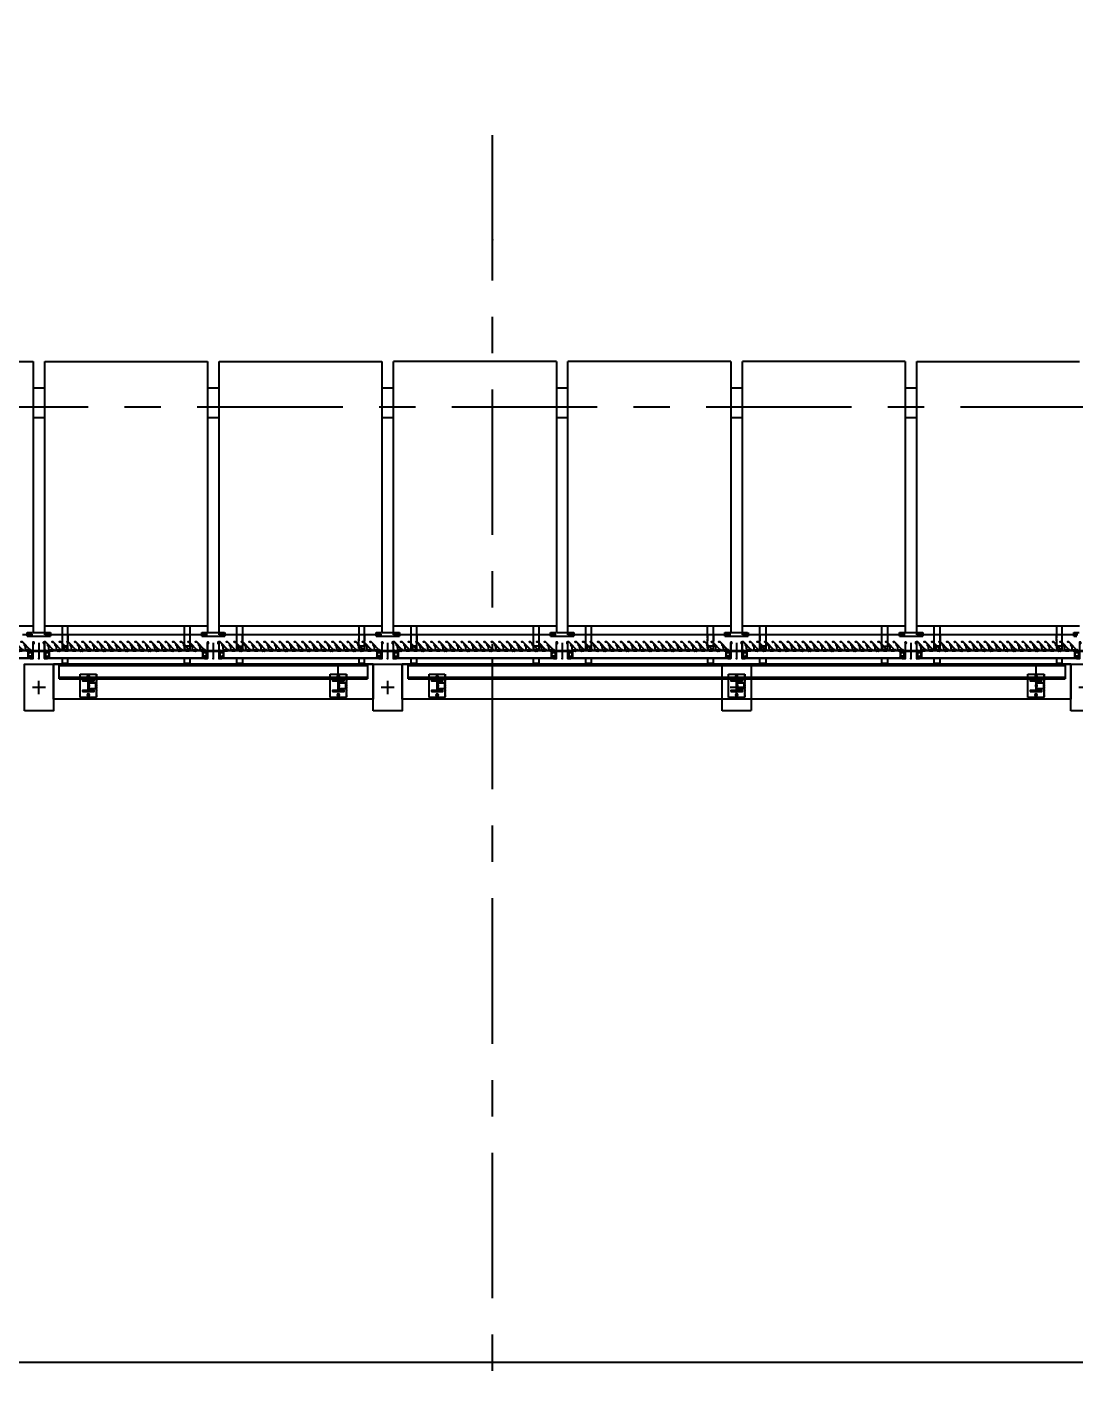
# Model space of a CAD drawing. Header units: millimetres. Extents: x 2519235 to 7246330, y 25937 to 201821.
# Drawn here: x 2640703 to 2649712, y 131564 to 143262 of the extents above; entities that cross this region are included whole.
import ezdxf
from ezdxf.enums import TextEntityAlignment as Align

# ---------------------------------------------------------------- set-up
doc = ezdxf.new("R2010")
doc.units = ezdxf.units.MM
doc.set_wipeout_variables(frame=1)
for name, pattern in [('CENTER', [50.8, 31.75, -6.35, 6.35, -6.35]), ('DXK_LINE_DOT2', [3.9198, 1.9599, -1.9599]), ('HIDDEN2', [4.7625, 3.175, -1.5875]), ('TA_GL_005.00000', [13.75, 5, -1.25, 1.25, -1.25, 5]), ('Xref-PLAN-106.940$0$HIDDEN2', [4.7625, 3.175, -1.5875])]:
    doc.linetypes.add(name, pattern=pattern)
for name, color, linetype in [('000 - 0_SYM_DWG_GRID-BUBBLE_MAIN_COLOR_1', 7, 'Continuous'), ('000 - 0_SYM_DWG_GRIDLINE_MAIN_COLOR_1', 7, 'Continuous'), ('000 - 0_SYM_DWG_GRIDLINE_MAIN_COLOR_251', 7, 'Continuous'), ('000 - EXISTING_CANOPY_MAIN_COLOR_1', 7, 'Continuous'), ('010 - ASPG_ACCESSORIES_MAIN_COLOR_1', 7, 'Continuous'), ('010 - ASPG_EXTR_DEF_SUB', 7, 'Continuous'), ('010 - ASPG_EXTR_MAIN_COLOR_2', 7, 'Continuous'), ('010 - ASPG_FASTERN_DEF_SUB', 7, 'Continuous'), ('010 - ASPG_FRAMING_CUT_COLOR_4', 7, 'Continuous'), ('010 - ASPG_FRAMING_DEF_SUB', 7, 'Continuous'), ('010 - ASPG_FRAMING_HATCH_', 7, 'Continuous'), ('010 - ASPG_FRAMING_MAIN_COLOR_2', 7, 'Continuous'), ('010 - ASPG_FRAMING_SUB_COLOR_2', 7, 'Continuous'), ('010 - ASPG_FRAMING_WIPEOUT_', 7, 'Continuous'), ('_BOLT-M10', 7, 'Continuous'), ('_C-SC', 7, 'Continuous'), ('_Hatch', 7, 'Continuous'), ('_LOUVER-SB', 7, 'Continuous'), ('_RCW03', 7, 'Continuous'), ('BOLT & SCREW', 7, 'Continuous'), ('Center Line', 7, 'CENTER'), ('Xref-PLAN-106.940$0$_C400-250', 7, 'Continuous'), ('Xref-PLAN-106.940$0$_Col-BOTTOM', 7, 'Xref-PLAN-106.940$0$HIDDEN2'), ('Xref-PLAN-106.940$0$_PP-Dim', 7, 'Continuous')]:
    doc.layers.add(name, color=color, linetype=linetype)
doc.layers.add('12-GRID', color=7, linetype='CENTER', lineweight=13)
doc.layers.add('SCREW', color=7, linetype='Continuous', lineweight=5)
doc.styles.add('Arial', font='arial.ttf', dxfattribs={"height": 300})
doc.styles.add('TA', font='', dxfattribs={"height": 4.5})
doc.styles.get('TA').set_extended_font_data('Cordia New')
pattern_1 = [(270, (1257419.24324, -520041.6224), (0.65495992507, -1.1344238721), [0.7562825814, -1.5125651628]), (30, (1257419.24324, -520041.6224), (0.65495992936, 1.1344238696), [0.7562825814, -1.5125651628]), (330, (1257419.24324, -520041.6224), (1.30991985442, -2.48e-09), [-1.5125651628, 0.7562825814])]
pattern_2 = [(315, (1257419.4929, -520021.6224), (1.3369313545, 1.3369313545), []), (45, (1257419.4929, -520021.6224), (-1.3369313545, 1.3369313545), [])]
pattern_3 = [(270, (1257419.4425, -520043.9224), (0.65495992507, -1.1344238721), [0.7562825814, -1.5125651628]), (30, (1257419.4425, -520043.9224), (0.65495992936, 1.1344238696), [0.7562825814, -1.5125651628]), (330, (1257419.4425, -520043.9224), (1.30991985442, -2.48e-09), [-1.5125651628, 0.7562825814])]
pattern_4 = [(315, (1257419.1929, -520023.9224), (1.3369313545, 1.3369313545), []), (45, (1257419.1929, -520023.9224), (-1.3369313545, 1.3369313545), [])]

# ---------------------------------------------------------------- blocks, each defined once
blk = doc.blocks.new('Xref-PLAN-106.940$0$_C400-250')
at = {"color": 7}
blk.add_lwpolyline([(125, 0), (125, -400), (-125, -400), (-125, 0)], close=True, dxfattribs=at)
at = {"layer": 'Defpoints', "color": 7}
for p, q in [((-56, -200), (56, -200)), ((0, -144), (0, -256))]:
    blk.add_line(p, q, dxfattribs=at)
blk = doc.blocks.new('Xref-PLAN-106.940')
at = {"layer": 'Xref-PLAN-106.940$0$_PP-Dim', "color": 7}
for p, q in [((130644, 10358), (136394, 10358)), ((136644, 10358), (139394, 10358)), ((130644, 10058), (136394, 10058)), ((136644, 10058), (139394, 10058))]:
    blk.add_line(p, q, dxfattribs=at)
at = {"layer": 'Xref-PLAN-106.940$0$_C400-250', "color": 7}
for p in [(130519, 10458), (136519, 10458), (139519, 10458)]:
    blk.add_blockref('Xref-PLAN-106.940$0$_C400-250', p, dxfattribs=at)
at = {"layer": 'Xref-PLAN-106.940$0$_Col-BOTTOM', "color": 7}
blk.add_blockref('Xref-PLAN-106.940$0$_C400-250', (133519, 10458), dxfattribs=at)
blk = doc.blocks.new('_C-SC')
at = {"layer": '_Hatch'}
h = blk.add_hatch(dxfattribs=at)
h.set_pattern_fill('STEEL', scale=1.5)
h.set_pattern_definition([(45, (-1941.0177, -2436.031), (-3.367596, 3.367596), []), (45, (-1941.0177, -2433.6497), (-3.367596, 3.367596), [])])
h.paths.add_polyline_path([(3, 67), (3, 3, 0.414214), (13, -7), (50, -7), (50, -15), (-50, -15), (-50, -7), (-13, -7, 0.414214), (-3, 3), (-3, 67, 0.414214), (-13, 77), (-50, 77), (-50, 85), (50, 85), (50, 77), (13, 77, 0.414214)])
at = {"color": 7, "linetype": 'Continuous'}
for p, q in [((70, 135), (-70, 135)), ((-70, 135), (-70, -25)), ((70, 135), (70, -25))]:
    blk.add_line(p, q, dxfattribs=at)
at = {"color": 7, "linetype": 'DXK_LINE_DOT2'}
for p, q in [((-70, 135), (-70, -25)), ((70, 135), (-70, 135)), ((70, -25), (70, 135))]:
    blk.add_line(p, q, dxfattribs=at)
at = {"color": 7, "linetype": 'HIDDEN2'}
for p, q in [((-70, -25), (-70, -65)), ((-70, -30), (-70, -65)), ((-70, -65), (70, -65)), ((-70, -65), (70, -65)), ((70, -65), (70, -25)), ((70, -30), (70, -65))]:
    blk.add_line(p, q, dxfattribs=at)
at = {"color": 7}
blk.add_lwpolyline([(-50, 85), (50, 85), (50, 77), (13, 77, 0.414214), (3, 67), (3, 3, 0.414214), (13, -7), (50, -7), (50, -15), (-50, -15), (-50, -7), (-13, -7, 0.414214), (-3, 3), (-3, 67, 0.414214), (-13, 77), (-50, 77)], format="xyb", close=True, dxfattribs=at)
for points in [[(63, 60), (3, 60), (3, 10), (63, 10)], [(63, 60), (8, 60), (8, 10), (63, 10)]]:
    blk.add_lwpolyline(points, close=True, dxfattribs=at)
at = {"layer": '_BOLT-M10', "color": 7}
for p, q in [((0, 128), (0, 102)), ((-12, 115), (12, 115)), ((16, 35), (-10, 35)), ((3, 42), (-3, 42)), ((3, 28), (-3, 28)), ((8, 42), (3, 42)), ((8, 28), (3, 28))]:
    blk.add_line(p, q, dxfattribs=at)
blk.add_lwpolyline([(-8, 110), (0, 106), (8, 110), (8, 120), (0, 124), (-8, 120)], close=True, dxfattribs=at)
for radius in [10, 6.93]:
    blk.add_circle((0, 115), radius, dxfattribs=at)
at = {"layer": 'Defpoints', "color": 7}
for p, q in [((6, -6), (-6, 6)), ((-6, -6), (6, 6))]:
    blk.add_line(p, q, dxfattribs=at)
at = {"layer": 'Defpoints', "color": 7, "linetype": 'HIDDEN2'}
for p, q in [((-12, -45), (12, -45)), ((0, -58), (0, -32))]:
    blk.add_line(p, q, dxfattribs=at)
blk.add_lwpolyline([(-8, -40), (0, -36), (8, -40), (8, -50), (0, -54), (-8, -50)], close=True, dxfattribs=at)
for radius in [10, 6.93]:
    blk.add_circle((0, -45), radius, dxfattribs=at)
blk = doc.blocks.new('*U416')
at = {"color": 7}
for p, q in [((5400, -25), (-250, -25)), ((-250, -145), (-250, -25)), ((-250, -30), (5400, -30)), ((-250, -35), (5400, -35)), ((5400, -25), (5400, -145)), ((-250, -135), (5400, -135)), ((-250, -140), (5400, -140)), ((-250, -145), (5400, -145))]:
    blk.add_line(p, q, dxfattribs=at)
at = {"layer": 'Defpoints', "color": 7}
for p, q in [((6, -6), (-6, 6)), ((-6, -6), (6, 6)), ((0, 0), (0, -145))]:
    blk.add_line(p, q, dxfattribs=at)
blk = doc.blocks.new('*U415')
at = {"color": 7}
for p, q in [((2400, -25), (-250, -25)), ((-250, -145), (-250, -25)), ((-250, -30), (2400, -30)), ((-250, -35), (2400, -35)), ((2400, -25), (2400, -145)), ((-250, -135), (2400, -135)), ((-250, -140), (2400, -140)), ((-250, -145), (2400, -145))]:
    blk.add_line(p, q, dxfattribs=at)
at = {"layer": 'Defpoints', "color": 7}
for p, q in [((6, -6), (-6, 6)), ((-6, -6), (6, 6)), ((0, 0), (0, -145))]:
    blk.add_line(p, q, dxfattribs=at)
blk = doc.blocks.new('A$C53fc0519')
at = {"layer": '000 - EXISTING_CANOPY_MAIN_COLOR_1', "color": 7}
for p, q in [((13400, -13148), (13450, -13148)), ((13400, -13148), (13400, -13475)), ((13400, -13153), (13450, -13153)), ((13450, -13275), (13450, -13148)), ((14500, -13148), (14450, -13148)), ((14450, -13148), (14450, -13475)), ((14450, -13153), (14500, -13153)), ((14500, -13148), (14500, -13475)), ((14900, -13148), (14950, -13148)), ((14900, -13148), (14900, -13475)), ((14900, -13153), (14950, -13153)), ((14950, -13148), (14950, -13475)), ((15950, -13148), (16000, -13148)), ((15950, -13475), (15950, -13148)), ((15950, -13153), (16000, -13153)), ((16000, -13148), (16000, -13475)), ((16400, -13148), (16450, -13148)), ((16400, -13148), (16400, -13475)), ((16400, -13153), (16450, -13153)), ((16450, -13275), (16450, -13148)), ((17450, -13148), (17500, -13148)), ((17450, -13475), (17450, -13148)), ((17450, -13153), (17500, -13153)), ((17500, -13475), (17500, -13148)), ((17900, -13148), (17950, -13148)), ((17900, -13475), (17900, -13148)), ((17900, -13153), (17950, -13153)), ((17950, -13475), (17950, -13148)), ((19000, -13148), (18950, -13148)), ((18950, -13148), (18950, -13475)), ((18950, -13153), (19000, -13153)), ((19000, -13148), (19000, -13475)), ((19400, -13148), (19450, -13148)), ((19400, -13148), (19400, -13475)), ((19400, -13153), (19450, -13153)), ((19450, -13275), (19450, -13148)), ((20450, -13148), (20500, -13148)), ((20450, -13475), (20450, -13148)), ((20450, -13153), (20500, -13153)), ((20500, -13475), (20500, -13148)), ((20900, -13148), (20950, -13148)), ((20900, -13148), (20900, -13475)), ((20900, -13153), (20950, -13153)), ((20950, -13475), (20950, -13148)), ((21950, -13148), (22000, -13148)), ((21950, -13148), (21950, -13475)), ((21950, -13153), (22000, -13153)), ((22000, -13475), (22000, -13148)), ((13400, -13273), (13450, -13273)), ((13400, -13303), (13450, -13303)), ((13450, -13367), (13450, -13283)), ((14450, -13273), (14500, -13273)), ((14450, -13303), (14500, -13303)), ((14900, -13273), (14950, -13273)), ((14950, -13303), (14900, -13303)), ((15950, -13273), (16000, -13273)), ((15950, -13303), (16000, -13303)), ((16400, -13273), (16450, -13273)), ((16400, -13303), (16450, -13303)), ((16450, -13283), (16450, -13367)), ((17450, -13273), (17500, -13273)), ((17500, -13303), (17450, -13303)), ((17900, -13273), (17950, -13273)), ((17900, -13303), (17950, -13303)), ((18950, -13273), (19000, -13273)), ((18950, -13303), (19000, -13303)), ((19400, -13273), (19450, -13273)), ((19400, -13303), (19450, -13303)), ((19450, -13283), (19450, -13367)), ((20450, -13273), (20500, -13273)), ((20500, -13303), (20450, -13303)), ((20900, -13273), (20950, -13273)), ((20900, -13303), (20950, -13303)), ((21950, -13273), (22000, -13273)), ((21950, -13303), (22000, -13303)), ((13300, -13420), (13255, -13420)), ((13267, -13400), (13340, -13400)), ((13300, -13390), (13274, -13390)), ((13300, -13390), (13300, -13420)), ((13342, -13400), (13415, -13400)), ((13400, -13347), (13400, -13400)), ((13417, -13400), (13490, -13400)), ((13450, -13348), (13450, -13400)), ((13450, -13475), (13450, -13375)), ((13492, -13400), (13565, -13400)), ((13567, -13400), (13640, -13400)), ((13642, -13400), (13715, -13400)), ((13717, -13400), (13790, -13400)), ((13792, -13400), (13865, -13400)), ((13867, -13400), (13940, -13400)), ((13942, -13400), (14015, -13400)), ((14017, -13400), (14090, -13400)), ((14092, -13400), (14165, -13400)), ((14167, -13400), (14240, -13400)), ((14242, -13400), (14315, -13400)), ((14317, -13400), (14390, -13400)), ((14392, -13400), (14465, -13400)), ((14450, -13400), (14450, -13347)), ((14467, -13400), (14540, -13400)), ((14500, -13348), (14500, -13400)), ((14542, -13400), (14615, -13400)), ((14621, -13390), (14600, -13390)), ((14600, -13420), (14600, -13390)), ((14602, -13420), (14600, -13420)), ((14651, -13420), (14605, -13420)), ((14617, -13400), (14650, -13400)), ((14651, -13390), (14624, -13390)), ((14650, -13400), (14650, -15750)), ((14749, -13390), (14653, -13390)), ((14749, -13420), (14653, -13420)), ((14750, -15750), (14750, -13422)), ((14771, -13390), (14751, -13390)), ((14751, -13400), (14765, -13400)), ((14752, -13420), (14751, -13420)), ((14800, -13420), (14755, -13420)), ((14767, -13400), (14840, -13400)), ((14800, -13390), (14774, -13390)), ((14800, -13390), (14800, -13420)), ((14842, -13400), (14915, -13400)), ((14900, -13347), (14900, -13400)), ((14917, -13400), (14990, -13400)), ((14950, -13348), (14950, -13400)), ((14992, -13400), (15065, -13400)), ((15067, -13400), (15140, -13400)), ((15142, -13400), (15215, -13400)), ((15217, -13400), (15290, -13400)), ((15292, -13400), (15365, -13400)), ((15367, -13400), (15440, -13400)), ((15442, -13400), (15515, -13400)), ((15517, -13400), (15590, -13400)), ((15592, -13400), (15665, -13400)), ((15667, -13400), (15740, -13400)), ((15742, -13400), (15815, -13400)), ((15817, -13400), (15890, -13400)), ((15892, -13400), (15965, -13400)), ((15950, -13400), (15950, -13347)), ((15967, -13400), (16040, -13400)), ((16000, -13400), (16000, -13348)), ((16042, -13400), (16115, -13400)), ((16121, -13390), (16100, -13390)), ((16100, -13420), (16100, -13390)), ((16102, -13420), (16100, -13420)), ((16151, -13420), (16105, -13420)), ((16117, -13400), (16150, -13400)), ((16151, -13390), (16124, -13390)), ((16150, -13400), (16150, -15750)), ((16249, -13390), (16153, -13390)), ((16249, -13420), (16153, -13420)), ((16250, -15750), (16250, -13422)), ((16271, -13390), (16251, -13390)), ((16251, -13400), (16265, -13400)), ((16252, -13420), (16251, -13420)), ((16300, -13420), (16255, -13420)), ((16267, -13400), (16340, -13400)), ((16300, -13390), (16274, -13390)), ((16300, -13390), (16300, -13420)), ((16342, -13400), (16415, -13400)), ((16400, -13400), (16400, -13347)), ((16417, -13400), (16490, -13400)), ((16450, -13400), (16450, -13348)), ((16450, -13375), (16450, -13475)), ((16492, -13400), (16565, -13400)), ((16567, -13400), (16640, -13400)), ((16642, -13400), (16715, -13400)), ((16717, -13400), (16790, -13400)), ((16792, -13400), (16865, -13400)), ((16867, -13400), (16940, -13400)), ((16942, -13400), (17015, -13400)), ((17017, -13400), (17090, -13400)), ((17092, -13400), (17165, -13400)), ((17167, -13400), (17240, -13400)), ((17242, -13400), (17315, -13400)), ((17317, -13400), (17390, -13400)), ((17392, -13400), (17465, -13400)), ((17450, -13400), (17450, -13347)), ((17467, -13400), (17540, -13400)), ((17500, -13400), (17500, -13348)), ((17542, -13400), (17615, -13400)), ((17621, -13390), (17600, -13390)), ((17600, -13420), (17600, -13390)), ((17602, -13420), (17600, -13420)), ((17651, -13420), (17605, -13420)), ((17617, -13400), (17650, -13400)), ((17651, -13390), (17624, -13390)), ((17650, -13400), (17650, -15750)), ((17749, -13390), (17653, -13390)), ((17749, -13420), (17653, -13420)), ((17750, -15750), (17750, -13422)), ((17771, -13390), (17751, -13390)), ((17751, -13400), (17765, -13400)), ((17752, -13420), (17751, -13420)), ((17800, -13420), (17755, -13420)), ((17767, -13400), (17840, -13400)), ((17800, -13390), (17774, -13390)), ((17800, -13390), (17800, -13420)), ((17842, -13400), (17915, -13400)), ((17900, -13400), (17900, -13347)), ((17917, -13400), (17990, -13400)), ((17950, -13400), (17950, -13348)), ((17992, -13400), (18065, -13400)), ((18067, -13400), (18140, -13400)), ((18142, -13400), (18215, -13400)), ((18217, -13400), (18290, -13400)), ((18292, -13400), (18365, -13400)), ((18367, -13400), (18440, -13400)), ((18442, -13400), (18515, -13400)), ((18517, -13400), (18590, -13400)), ((18592, -13400), (18665, -13400)), ((18667, -13400), (18740, -13400)), ((18742, -13400), (18815, -13400)), ((18817, -13400), (18890, -13400)), ((18892, -13400), (18965, -13400)), ((18950, -13400), (18950, -13347)), ((18967, -13400), (19040, -13400)), ((19000, -13348), (19000, -13400)), ((19042, -13400), (19115, -13400)), ((19121, -13390), (19100, -13390)), ((19100, -13420), (19100, -13390)), ((19102, -13420), (19100, -13420)), ((19151, -13420), (19105, -13420)), ((19117, -13400), (19150, -13400)), ((19151, -13390), (19124, -13390)), ((19150, -13400), (19150, -15750)), ((19249, -13390), (19153, -13390)), ((19249, -13420), (19153, -13420)), ((19250, -15750), (19250, -13422)), ((19271, -13390), (19251, -13390)), ((19251, -13400), (19265, -13400)), ((19252, -13420), (19251, -13420)), ((19300, -13420), (19255, -13420)), ((19267, -13400), (19340, -13400)), ((19300, -13390), (19274, -13390)), ((19300, -13390), (19300, -13420)), ((19342, -13400), (19415, -13400)), ((19400, -13400), (19400, -13347)), ((19417, -13400), (19490, -13400)), ((19450, -13400), (19450, -13348)), ((19450, -13475), (19450, -13375)), ((19492, -13400), (19565, -13400)), ((19567, -13400), (19640, -13400)), ((19642, -13400), (19715, -13400)), ((19717, -13400), (19790, -13400)), ((19792, -13400), (19865, -13400)), ((19867, -13400), (19940, -13400)), ((19942, -13400), (20015, -13400)), ((20017, -13400), (20090, -13400)), ((20092, -13400), (20165, -13400)), ((20167, -13400), (20240, -13400)), ((20242, -13400), (20315, -13400)), ((20317, -13400), (20390, -13400)), ((20392, -13400), (20465, -13400)), ((20450, -13347), (20450, -13400)), ((20467, -13400), (20540, -13400)), ((20500, -13400), (20500, -13348)), ((20542, -13400), (20615, -13400)), ((20621, -13390), (20600, -13390)), ((20600, -13420), (20600, -13390)), ((20602, -13420), (20600, -13420)), ((20651, -13420), (20605, -13420)), ((20617, -13400), (20650, -13400)), ((20651, -13390), (20624, -13390)), ((20650, -13400), (20650, -15750)), ((20749, -13390), (20653, -13390)), ((20749, -13420), (20653, -13420)), ((20750, -15750), (20750, -13422)), ((20771, -13390), (20751, -13390)), ((20751, -13400), (20765, -13400)), ((20752, -13420), (20751, -13420)), ((20800, -13420), (20755, -13420)), ((20767, -13400), (20840, -13400)), ((20800, -13390), (20774, -13390)), ((20800, -13390), (20800, -13420)), ((20842, -13400), (20915, -13400)), ((20900, -13347), (20900, -13400)), ((20917, -13400), (20990, -13400)), ((20950, -13400), (20950, -13348)), ((20992, -13400), (21065, -13400)), ((21067, -13400), (21140, -13400)), ((21142, -13400), (21215, -13400)), ((21217, -13400), (21290, -13400)), ((21292, -13400), (21365, -13400)), ((21367, -13400), (21440, -13400)), ((21442, -13400), (21515, -13400)), ((21517, -13400), (21590, -13400)), ((21592, -13400), (21665, -13400)), ((21667, -13400), (21740, -13400)), ((21742, -13400), (21815, -13400)), ((21817, -13400), (21890, -13400)), ((21892, -13400), (21965, -13400)), ((21950, -13400), (21950, -13347)), ((21967, -13400), (22040, -13400)), ((22000, -13400), (22000, -13348)), ((22042, -13400), (22115, -13400)), ((22121, -13390), (22100, -13390)), ((22100, -13420), (22100, -13390)), ((22102, -13420), (22100, -13420)), ((22151, -13420), (22105, -13420)), ((22117, -13400), (22150, -13400)), ((22151, -13390), (22124, -13390)), ((22150, -13400), (22150, -15750)), ((22249, -13390), (22153, -13390)), ((22249, -13420), (22153, -13420)), ((22250, -15750), (22250, -13422)), ((22271, -13390), (22251, -13390)), ((22251, -13400), (22265, -13400)), ((22252, -13420), (22251, -13420)), ((22300, -13420), (22255, -13420)), ((22267, -13400), (22340, -13400)), ((22300, -13390), (22274, -13390)), ((22300, -13390), (22300, -13420)), ((13250, -13475), (14650, -13475)), ((14750, -13475), (16150, -13475)), ((16250, -13475), (17650, -13475)), ((17750, -13475), (19150, -13475)), ((19250, -13475), (20650, -13475)), ((20750, -13475), (22150, -13475)), ((22250, -13475), (23650, -13475)), ((14750, -15270), (14650, -15270)), ((14750, -15270), (14650, -15270)), ((16250, -15270), (16150, -15270)), ((16250, -15270), (16150, -15270)), ((17750, -15270), (17650, -15270)), ((17750, -15270), (17650, -15270)), ((19250, -15270), (19150, -15270)), ((19250, -15270), (19150, -15270)), ((20750, -15270), (20650, -15270)), ((20750, -15270), (20650, -15270)), ((22250, -15270), (22150, -15270)), ((22250, -15270), (22150, -15270)), ((14750, -15525), (14650, -15525)), ((16250, -15525), (16150, -15525)), ((17750, -15525), (17650, -15525)), ((19250, -15525), (19150, -15525)), ((20750, -15525), (20650, -15525)), ((22250, -15525), (22150, -15525)), ((14650, -15750), (13250, -15750)), ((14750, -15750), (16150, -15750)), ((16250, -15750), (17650, -15750)), ((17750, -15750), (19150, -15750)), ((20650, -15750), (19250, -15750)), ((22150, -15750), (20750, -15750)), ((23650, -15750), (22250, -15750))]:
    blk.add_line(p, q, dxfattribs=at)
blk = doc.blocks.new('*U1938')
at = {"layer": '000 - 0_SYM_DWG_GRIDLINE_MAIN_COLOR_1', "color": 7}
blk.add_line((49, 0), (44, 0), dxfattribs=at)
blk.add_circle((54, 0), 5, dxfattribs=at)
at = {"layer": '000 - 0_SYM_DWG_GRIDLINE_MAIN_COLOR_251', "color": 7, "linetype": 'ByBlock', "ltscale": 5}
blk.add_line((20, 0), (-357, 0), dxfattribs=at)
at = {"layer": '000 - 0_SYM_DWG_GRIDLINE_MAIN_COLOR_251', "color": 7}
for p in [(-337, 0), (0, 0)]:
    blk.add_point(p, dxfattribs=at)
at = {"color": 7, "style": 'TA', "flags": 1}
blk.add_attdef('LOCATION', (6, -6), '', height=4.5, rotation=270, dxfattribs=at)
at = {"layer": '000 - 0_SYM_DWG_GRID-BUBBLE_MAIN_COLOR_1', "color": 7, "style": 'Arial'}
blk.add_attdef('GRID-HEAD', text='', height=4, rotation=270, dxfattribs=at).set_placement((54, 0), align=Align.MIDDLE_CENTER)
blk = doc.blocks.new('*U1096')
at = {"layer": '000 - 0_SYM_DWG_GRIDLINE_MAIN_COLOR_251', "color": 7, "linetype": 'ByBlock', "ltscale": 5}
blk.add_line((2, 0), (-866, 0), dxfattribs=at)
at = {"color": 7, "style": 'TA', "flags": 1}
blk.add_attdef('LOCATION', (6, -6), '', height=4.5, rotation=270, dxfattribs=at)
at = {"layer": '000 - 0_SYM_DWG_GRID-BUBBLE_MAIN_COLOR_1', "color": 7, "style": 'Arial'}
blk.add_attdef('GRID-HEAD', text='', height=4, rotation=180, dxfattribs=at).set_placement((22, 0), align=Align.MIDDLE_CENTER)
blk = doc.blocks.new('W-1-PP17-ENT1_REV02_20260415-161303_PP17_ENT1_MAIN_DIMS_PL')
at = {"layer": '000 - 0_SYM_DWG_GRIDLINE_MAIN_COLOR_251', "color": 7, "linetype": 'TA_GL_005.00000', "xscale": 50.00000000000004, "yscale": 50.00000000000004, "zscale": 50.00000000000004, "rotation": 90}
blk.add_blockref('*U1938', (0, 0), dxfattribs=at).add_auto_attribs({'GRID-HEAD': '1'})
at = {"layer": '000 - 0_SYM_DWG_GRIDLINE_MAIN_COLOR_251', "color": 7, "linetype": 'TA_GL_005.00000', "xscale": 50, "yscale": 50, "zscale": 50, "rotation": 180}
blk.add_blockref('*U1096', (-18300, -15410), dxfattribs=at)
blk = doc.blocks.new('A$C6d15e31b')
at = {"layer": '_RCW03', "color": 7}
for points in [[(-4975, -12900), (775, -12900), (775, -13200), (-4975, -13200)], [(1025, -12900), (3775, -12900), (3775, -13200), (1025, -13200)]]:
    blk.add_lwpolyline(points, close=True, dxfattribs=at)
at = {"color": 7}
for name, p in [('W-1-PP17-ENT1_REV02_20260415-161303_PP17_ENT1_MAIN_DIMS_PL', (0, 0)), ('Xref-PLAN-106.940', (-135619, -23258))]:
    blk.add_blockref(name, p, dxfattribs=at)
at = {"layer": '000 - EXISTING_CANOPY_MAIN_COLOR_1', "color": 7}
blk.add_blockref('A$C53fc0519', (-18300, -52), dxfattribs=at)
at = {"layer": '_C-SC', "color": 7, "xscale": -1}
for p in [(-4675, -13050), (-2100, -13050), (475, -13050), (1325, -13050), (3475, -13050)]:
    blk.add_blockref('_C-SC', p, dxfattribs=at)
at = {"layer": '_LOUVER-SB', "color": 7}
for name, p in [('*U416', (-4675, -13050)), ('*U415', (1325, -13050))]:
    blk.add_blockref(name, p, dxfattribs=at)
blk = doc.blocks.new('*U2952')
at = {"layer": '12-GRID', "color": 7, "linetype": 'CENTER'}
for p, q in [((0, -6), (0, 2)), ((-4, -2), (4, -2))]:
    blk.add_line(p, q, dxfattribs=at)
at = {"layer": 'BOLT & SCREW', "color": 7}
for p, q in [((-1, -2), (-2, -2)), ((-1, -2), (-2, -2)), ((0, -2), (-1, -2)), ((0, -2), (-1, -2)), ((0, -1), (0, 0)), ((0, -1), (0, 0)), ((0, -2), (0, -1)), ((0, -2), (0, -1)), ((0, -2), (1, -2)), ((0, -3), (0, -2)), ((0, -2), (0, -3)), ((0, -2), (1, -2)), ((0, -3), (0, -4)), ((0, -3), (0, -4)), ((1, -2), (2, -2)), ((1, -2), (2, -2))]:
    blk.add_line(p, q, dxfattribs=at)
for points in [[(-2, -2), (-1, -2, 0.414214), (0, -1), (0, 0), (0, 0), (0, -1, 0.414214), (1, -2), (2, -2), (2, -2), (1, -2, 0.414214), (0, -3), (0, -4), (0, -4), (0, -3, 0.414214), (-1, -2), (-2, -2)], [(0, -2, -0.414214), (0, -2), (1, -2), (1, -2), (0, -2, -0.414214), (0, -2), (0, -1), (0, -1), (0, -2, -0.414214), (0, -2), (-1, -2), (-1, -2), (0, -2, -0.414214), (0, -2), (0, -3), (0, -3)]]:
    blk.add_lwpolyline(points, format="xyb", close=True, dxfattribs=at)
blk.add_circle((0, -2), 3.5, dxfattribs=at)
blk = doc.blocks.new('000_ASPG_TYP_FILES_20260218-010703_FRAME_EXTR_')
at = {"layer": '010 - ASPG_FRAMING_HATCH_'}
h = blk.add_hatch(dxfattribs=at)
h.set_pattern_fill('ANSI32', scale=0.1, angle=180)
edge = h.paths.add_edge_path()
edge.add_line((2, 16), (2, 2))
edge.add_line((2, 2), (40, 2))
edge.add_arc((40, 2), 0.3, 0, 90, ccw=False)
edge.add_line((40, 2), (40, 0))
edge.add_arc((40, 0), 0.3, -90, 0, ccw=False)
edge.add_line((40, 0), (0, 0))
edge.add_arc((0, 0), 0.3, 180, 270, ccw=False)
edge.add_line((0, 0), (0, 18))
edge.add_arc((0, 18), 0.3, 90, 180, ccw=False)
edge.add_line((0, 18), (23, 18))
edge.add_arc((23, 19), 0.5, 270, 380.2095)
edge.add_arc((26, 20), 3.35, 182.0638, 200.2095, ccw=False)
edge.add_arc((24, 20), 0.76, 2.0638, 182.0638, ccw=False)
edge.add_arc((26, 20), 1.83, 182.0638, 447.9362)
edge.add_arc((26, 22), 0.76, 87.9362, 267.9362, ccw=False)
edge.add_arc((26, 20), 3.35, 69.7905, 87.9362, ccw=False)
edge.add_arc((27, 23), 0.5, 249.7905, 360)
edge.add_line((28, 23), (28, 27))
edge.add_line((28, 27), (28, 27))
edge.add_line((28, 27), (28, 28))
edge.add_line((28, 28), (28, 39))
edge.add_line((28, 39), (28, 39))
edge.add_line((28, 39), (28, 40))
edge.add_line((28, 40), (28, 43))
edge.add_arc((27, 43), 0.5, 0, 110.2095)
edge.add_arc((26, 46), 3.35, 272.0638, 290.2095, ccw=False)
edge.add_arc((26, 44), 0.76, 92.0638, 272.0638, ccw=False)
edge.add_arc((26, 46), 1.83, 272.0638, 537.9362)
edge.add_arc((24, 47), 0.76, 177.9362, 357.9362, ccw=False)
edge.add_arc((26, 46), 3.35, 159.7905, 177.9362, ccw=False)
edge.add_arc((23, 48), 0.5, 339.7905, 450)
edge.add_line((23, 48), (0, 48))
edge.add_arc((0, 49), 0.3, 180, 270, ccw=False)
edge.add_line((0, 49), (0, 60))
edge.add_arc((0, 60), 0.3, 90, 180, ccw=False)
edge.add_line((0, 60), (5, 60))
edge.add_line((5, 60), (5, 65))
edge.add_arc((5, 65), 0.3, 90, 180, ccw=False)
edge.add_line((5, 65), (30, 65))
edge.add_line((30, 65), (30, 64))
edge.add_arc((30, 64), 0.3, -90, 0, ccw=False)
edge.add_line((30, 63), (7, 63))
edge.add_arc((7, 63), 0.3, 90, 180)
edge.add_line((7, 63), (7, 58))
edge.add_line((7, 58), (2, 58))
edge.add_arc((2, 58), 0.3, 90, 180)
edge.add_line((2, 58), (2, 51))
edge.add_arc((2, 51), 0.3, 180, 270)
edge.add_line((2, 50), (30, 50))
edge.add_arc((30, 50), 0.3, 0, 90, ccw=False)
edge.add_line((30, 50), (30, 27))
edge.add_line((30, 27), (30, 16))
edge.add_arc((30, 16), 0.3, -90, 0, ccw=False)
edge.add_line((30, 16), (2, 16))
at = {"layer": '010 - ASPG_FRAMING_CUT_COLOR_4', "color": 7}
blk.add_lwpolyline([(2, 16), (2, 2), (40, 2, -0.414214), (40, 2), (40, 0, -0.414214), (40, 0), (0, 0, -0.414214), (0, 0), (0, 18, -0.414214), (0, 18), (23, 18, 0.52173), (23, 19, -0.079342), (23, 20, -1), (24, 20, 2.296346), (26, 22, -1), (26, 23, -0.079342), (27, 23, 0.52173), (28, 23), (28, 27), (28, 27), (28, 28), (28, 39), (28, 39), (28, 40), (28, 43, 0.52173), (27, 43, -0.079342), (26, 43, -1), (26, 45, 2.296346), (24, 47, -1), (23, 47, -0.079342), (23, 48, 0.52173), (23, 48), (0, 48, -0.414214), (0, 49), (0, 60, -0.414214), (0, 60), (5, 60), (5, 65, -0.414214), (5, 65), (30, 65), (30, 64, -0.414214), (30, 63), (7, 63, 0.414214), (7, 63), (7, 58), (2, 58, 0.414214), (2, 58), (2, 51, 0.414214), (2, 50), (30, 50, -0.414214), (30, 50), (30, 27), (30, 16, -0.414214), (30, 16)], format="xyb", close=True, dxfattribs=at)
at = {"color": 7}
for p in [(26, 48), (26, 22)]:
    blk.add_blockref('*U2952', p, dxfattribs=at)
blk = doc.blocks.new('*U2949')
at = {"layer": '010 - ASPG_FRAMING_HATCH_', "transparency": 33554585}
h = blk.add_hatch(dxfattribs=at)
h.set_pattern_fill('ANSI32', scale=0.25)
edge = h.paths.add_edge_path()
edge.add_line((2, -50), (2, -75))
edge.add_line((2, -75), (0, -75))
edge.add_line((0, -75), (0, -49))
edge.add_arc((1, -49), 1, 90, 180, ccw=False)
edge.add_line((1, -48), (63, -48))
edge.add_arc((63, -47), 1, 270, 360)
edge.add_line((64, -47), (64, 47))
edge.add_arc((63, 47), 1, 0, 90)
edge.add_line((63, 48), (1, 48))
edge.add_arc((1, 49), 1, 180, 270, ccw=False)
edge.add_line((0, 49), (0, 75))
edge.add_line((0, 75), (2, 75))
edge.add_line((2, 75), (2, 50))
edge.add_line((2, 50), (141, 50))
edge.add_line((141, 50), (141, 41))
edge.add_arc((140, 41), 1, 270, 360, ccw=False)
edge.add_line((140, 40), (132, 40))
edge.add_arc((132, 41), 1, 180, 270, ccw=False)
edge.add_line((131, 41), (131, 47))
edge.add_arc((130, 47), 1, 0, 90)
edge.add_line((130, 48), (67, 48))
edge.add_arc((67, 47), 1, 90, 180)
edge.add_line((66, 47), (66, -47))
edge.add_arc((67, -47), 1, 180, 270)
edge.add_line((67, -48), (130, -48))
edge.add_arc((130, -47), 1, 270, 360)
edge.add_line((131, -47), (131, -41))
edge.add_arc((132, -41), 1, 90, 180, ccw=False)
edge.add_line((132, -40), (140, -40))
edge.add_arc((140, -41), 1, 0, 90, ccw=False)
edge.add_line((141, -41), (141, -50))
edge.add_line((141, -50), (2, -50))
h.paths.add_polyline_path([(139, 48), (139, 42), (133, 42), (133, 48)], flags=16)
h.paths.add_polyline_path([(139, -48), (139, -42), (133, -42), (133, -48)], flags=16)
at = {"layer": '010 - ASPG_FRAMING_HATCH_'}
h = blk.add_hatch(dxfattribs=at)
h.set_pattern_fill('ANSI37', scale=0.595498, angle=-90)
h.set_pattern_definition(pattern_4)
edge = h.paths.add_edge_path()
edge.add_ellipse((12, 55), major_axis=(0, -5), ratio=0.644482, start_angle=180, end_angle=360, ccw=False)
edge.add_line((12, 60), (2, 60))
edge.add_arc((-8, 55), 11.1, -26.7963, 26.7963, ccw=False)
edge.add_line((2, 50), (12, 50))
h = blk.add_hatch(dxfattribs=at)
h.set_pattern_fill('HONEY', scale=0.238199, angle=-90)
h.set_pattern_definition(pattern_3)
edge = h.paths.add_edge_path()
edge.add_ellipse((12, 55), major_axis=(0, -5), ratio=0.644482, start_angle=0, end_angle=360, ccw=False)
h = blk.add_hatch(dxfattribs=at)
h.set_pattern_fill('HONEY', scale=0.238199, angle=-90)
h.set_pattern_definition(pattern_1)
edge = h.paths.add_edge_path()
edge.add_ellipse((58, 55), major_axis=(0, -5), ratio=0.644482, start_angle=0, end_angle=360)
h = blk.add_hatch(dxfattribs=at)
h.set_pattern_fill('ANSI37', scale=0.595498, angle=-90)
h.set_pattern_definition(pattern_2)
edge = h.paths.add_edge_path()
edge.add_ellipse((58, 55), major_axis=(0, -5), ratio=0.644482, start_angle=0, end_angle=180)
edge.add_line((58, 60), (62, 60))
edge.add_arc((62, 60), 0.3, -90, 0)
edge.add_line((62, 60), (62, 61))
edge.add_line((62, 61), (62, 62))
edge.add_line((62, 62), (62, 62))
edge.add_line((62, 62), (62, 63))
edge.add_line((62, 63), (62, 63))
edge.add_line((62, 63), (62, 64))
edge.add_line((62, 64), (62, 64))
edge.add_line((62, 64), (62, 65))
edge.add_line((62, 65), (63, 65))
edge.add_line((63, 65), (64, 66))
edge.add_line((64, 66), (64, 65))
edge.add_line((64, 65), (65, 66))
edge.add_line((65, 66), (65, 65))
edge.add_line((65, 65), (66, 66))
edge.add_line((66, 66), (66, 65))
edge.add_line((66, 65), (67, 65))
edge.add_arc((67, 65), 0.3, -90, 0)
edge.add_line((67, 65), (67, 60))
edge.add_arc((77, 55), 11.1, 153.2037, 206.7963)
edge.add_line((67, 50), (58, 50))
h = blk.add_hatch(dxfattribs=at)
h.set_pattern_fill('ANSI37', scale=0.595498, angle=-90)
h.set_pattern_definition(pattern_4)
edge = h.paths.add_edge_path()
edge.add_ellipse((12, -55), major_axis=(0, 5), ratio=0.644482, start_angle=0, end_angle=180)
edge.add_line((12, -60), (2, -60))
edge.add_arc((-8, -55), 11.1, 333.2037, 386.7963)
edge.add_line((2, -50), (12, -50))
h = blk.add_hatch(dxfattribs=at)
h.set_pattern_fill('HONEY', scale=0.238199, angle=-90)
h.set_pattern_definition(pattern_3)
edge = h.paths.add_edge_path()
edge.add_ellipse((12, -55), major_axis=(0, 5), ratio=0.644482, start_angle=0, end_angle=360)
h = blk.add_hatch(dxfattribs=at)
h.set_pattern_fill('HONEY', scale=0.238199, angle=-90)
h.set_pattern_definition(pattern_1)
edge = h.paths.add_edge_path()
edge.add_ellipse((58, -55), major_axis=(0, 5), ratio=0.644482, start_angle=0, end_angle=360, ccw=False)
h = blk.add_hatch(dxfattribs=at)
h.set_pattern_fill('ANSI37', scale=0.595498, angle=-90)
h.set_pattern_definition(pattern_2)
edge = h.paths.add_edge_path()
edge.add_ellipse((58, -55), major_axis=(0, 5), ratio=0.644482, start_angle=180, end_angle=360, ccw=False)
edge.add_line((58, -60), (62, -60))
edge.add_arc((62, -60), 0.3, 360, 450, ccw=False)
edge.add_line((62, -60), (62, -61))
edge.add_line((62, -61), (62, -62))
edge.add_line((62, -62), (62, -62))
edge.add_line((62, -62), (62, -63))
edge.add_line((62, -63), (62, -63))
edge.add_line((62, -63), (62, -64))
edge.add_line((62, -64), (62, -64))
edge.add_line((62, -64), (62, -65))
edge.add_line((62, -65), (63, -65))
edge.add_line((63, -65), (64, -66))
edge.add_line((64, -66), (64, -65))
edge.add_line((64, -65), (65, -66))
edge.add_line((65, -66), (65, -65))
edge.add_line((65, -65), (66, -66))
edge.add_line((66, -66), (66, -65))
edge.add_line((66, -65), (67, -65))
edge.add_arc((67, -65), 0.3, 360, 450, ccw=False)
edge.add_line((67, -65), (67, -60))
edge.add_arc((77, -55), 11.1, 153.2037, 206.7963, ccw=False)
edge.add_line((67, -50), (58, -50))
at = {"layer": '010 - ASPG_FASTERN_DEF_SUB', "color": 7}
blk.add_point((0, 0), dxfattribs=at)
at = {"layer": '010 - ASPG_FRAMING_CUT_COLOR_4', "color": 7}
blk.add_lwpolyline([(2, -50), (2, -75), (0, -75), (0, -49, -0.414214), (1, -48), (63, -48, 0.414214), (64, -47), (64, 47, 0.414214), (63, 48), (1, 48, -0.414214), (0, 49), (0, 75), (2, 75), (2, 50), (141, 50), (141, 41, -0.414214), (140, 40), (132, 40, -0.414214), (131, 41), (131, 47, 0.414214), (130, 48), (67, 48, 0.414214), (66, 47), (66, -47, 0.414214), (67, -48), (130, -48, 0.414214), (131, -47), (131, -41, -0.414214), (132, -40), (140, -40, -0.414214), (141, -41), (141, -50)], format="xyb", close=True, dxfattribs=at)
for points in [[(139, 48), (139, 42), (133, 42), (133, 48)], [(139, -48), (139, -42), (133, -42), (133, -48)]]:
    blk.add_lwpolyline(points, close=True, dxfattribs=at)
at = {"layer": '010 - ASPG_FRAMING_DEF_SUB', "color": 7, "transparency": 33554508}
blk.add_line((136, 0), (-5, 0), dxfattribs=at)
at = {"layer": '010 - ASPG_FRAMING_DEF_SUB', "color": 7, "transparency": 33554457}
for points in [[(2, 50), (15, 50), (15, 60), (2, 60)], [(54, 50), (67, 50), (67, 66), (54, 66)], [(2, -50), (15, -50), (15, -60), (2, -60)], [(54, -50), (67, -50), (67, -66), (54, -66)]]:
    blk.add_lwpolyline(points, close=True, dxfattribs=at)
at = {"layer": '010 - ASPG_FRAMING_SUB_COLOR_2', "color": 7}
for points in [[(12, 50), (2, 50, 0.238199), (2, 60), (12, 60)], [(58, 50), (67, 50, -0.238199), (67, 60), (67, 65, -0.414214), (67, 65), (66, 65), (66, 66), (65, 65), (65, 66), (64, 65), (64, 66), (63, 65), (62, 65), (62, 64), (62, 64), (62, 63), (62, 63), (62, 62), (62, 62), (62, 61), (62, 60, -0.414214), (62, 60), (58, 60)], [(12, -50), (2, -50, -0.238199), (2, -60), (12, -60)], [(58, -50), (67, -50, 0.238199), (67, -60), (67, -65, 0.414214), (67, -65), (66, -65), (66, -66), (65, -65), (65, -66), (64, -65), (64, -66), (63, -65), (62, -65), (62, -64), (62, -64), (62, -63), (62, -63), (62, -62), (62, -62), (62, -61), (62, -60, 0.414214), (62, -60), (58, -60)]]:
    blk.add_lwpolyline(points, format="xyb", dxfattribs=at)
at = {"layer": '010 - ASPG_FRAMING_SUB_COLOR_2', "color": 7, "extrusion": (0, 0, -1)}
for centre, major_axis in [((12, 55), (0, -5)), ((58, -55), (0, 5))]:
    blk.add_ellipse(centre, major_axis=major_axis, ratio=0.644482, dxfattribs=at)
at = {"layer": '010 - ASPG_FRAMING_SUB_COLOR_2', "color": 7}
for centre, major_axis in [((58, 55), (0, -5)), ((12, -55), (0, 5))]:
    blk.add_ellipse(centre, major_axis=major_axis, ratio=0.644482, dxfattribs=at)
blk = doc.blocks.new('PZG35-9D5')
at = {"layer": 'Center Line', "color": 7}
blk.add_line((0, 4), (0, -11), dxfattribs=at)
at = {"layer": 'SCREW', "color": 7}
for p, q in [((-1, 0), (-1, -1)), ((1, 0), (1, -1)), ((-2, -1), (-1, -2)), ((-2, -1), (-1, -1)), ((-2, -1), (2, -1)), ((-2, -3), (2, -2)), ((-2, -3), (-1, -2)), ((-2, -3), (-1, -3)), ((-2, -4), (-1, -4)), ((-2, -4), (-1, -4)), ((-2, -4), (-1, -4)), ((-1, -1), (1, -1)), ((-1, -2), (1, -1)), ((-1, -2), (-1, -2)), ((-1, -2), (1, -2)), ((-1, -3), (-1, -4)), ((-1, -3), (1, -3)), ((-1, -4), (-1, -8)), ((-1, -4), (-1, -4)), ((-1, -4), (-1, -4)), ((0, -10), (-1, -8)), ((0, -10), (1, -8)), ((1, -1), (1, -2)), ((2, -1), (1, -1)), ((2, -1), (1, -1)), ((2, -2), (1, -2)), ((2, -2), (1, -3)), ((1, -3), (1, -3)), ((1, -3), (1, -3)), ((2, -4), (1, -3)), ((1, -4), (1, -4)), ((1, -4), (2, -4)), ((1, -4), (1, -4)), ((1, -5), (1, -4)), ((2, -5), (1, -4)), ((2, -4), (1, -4)), ((1, -5), (1, -8)), ((1, -5), (2, -5)), ((1, -5), (1, -5)), ((2, -5), (1, -5))]:
    blk.add_line(p, q, dxfattribs=at)
blk.add_lwpolyline([(0, -10), (1, -5), (1, -4, 0.417657), (0, -3, 0.108102), (-1, -4), (-1, -5)], format="xyb", dxfattribs=at)
blk = doc.blocks.new('*U2951')
at = {"layer": 'SCREW', "color": 7}
blk.add_lwpolyline([(3, 2, 0.09906), (1, 3), (1, 2), (-1, 2), (-1, 3, 0.09906), (-3, 2, 0.266588), (-4, 1), (-4, 0, 0.414214), (-3, 0), (3, 0, 0.414214), (3, 0), (3, 1, 0.266588)], format="xyb", close=True, dxfattribs=at)
blk.add_blockref('PZG35-9D5', (0, 0), dxfattribs=at)
blk = doc.blocks.new('*U2950')
at = {"color": 7}
blk.add_point((0, 0), dxfattribs=at)
at = {"layer": '010 - ASPG_ACCESSORIES_MAIN_COLOR_1', "color": 7}
blk.add_lwpolyline([(-40, -1, 0.414214), (-40, -1), (-40, -7, 0.57735), (-40, -8), (-37, -6, 0.767327), (-37, -5), (-38, -5, -0.414214), (-38, -5), (-38, -3, -0.414214), (-38, -3), (-32, -3, -0.388879), (-32, -3), (-32, -4, 0.388879), (-31, -5), (-30, -5, 0.414214), (-30, -4), (-30, -3, -0.414214), (-30, -3), (0, -3, -0.378969), (3, -5), (8, -43, 0.446593), (12, -45, -0.489802), (16, -49), (16, -49, -0.18248), (16, -50, -0.267949), (15, -50, 1.122115), (15, -52, 0.405004), (18, -49), (18, -49, 0.489805), (11, -43, -0.446597), (10, -42), (5, -1, 0.364176), (5, -1)], format="xyb", close=True, dxfattribs=at)
at = {"layer": '010 - ASPG_EXTR_DEF_SUB', "color": 7}
for p in [(-40, 0), (43, -77), (43, -77)]:
    blk.add_point(p, dxfattribs=at)
at = {"layer": '010 - ASPG_EXTR_MAIN_COLOR_2', "color": 7}
blk.add_lwpolyline([(11, -48), (11, -47), (12, -48), (12, -47, -0.535538), (14, -49, 0.991572), (16, -50, 1.157025), (9, -49, -0.688558), (8, -49), (-17, -22), (-32, -6), (-32, -3, 0.414312), (-33, -3), (-38, -3, 0.414116), (-38, -3), (-38, -4, 0.414214), (-38, -5), (-36, -5, -0.205895), (-36, -5), (33, -77), (43, -77, 0.668179), (43, -77), (41, -74, 0.668179), (40, -74), (40, -76), (34, -76), (12, -53, -0.558354), (12, -52, 0.766275), (12, -50, -0.438583), (11, -48)], format="xyb", close=True, dxfattribs=at)
at = {"layer": 'SCREW', "color": 7, "rotation": 180}
for p in [(-22, -2), (-8, -2)]:
    blk.add_blockref('*U2951', p, dxfattribs=at)
blk = doc.blocks.new('*U1112')
at = {"color": 7}
blk.add_wipeout([(1440, 4), (60, 4), (60, 69), (1440, 69)], dxfattribs=at).dxf.layer = '010 - ASPG_FRAMING_WIPEOUT_'
blk.add_point((60, 69), dxfattribs=at)
at = {"layer": '010 - ASPG_FRAMING_MAIN_COLOR_2', "color": 7}
blk.add_lwpolyline([(1410, 69), (90, 69), (90, 6), (1410, 6)], close=True, dxfattribs=at)
at = {"layer": '010 - ASPG_FRAMING_SUB_COLOR_2', "color": 7}
for points in [[(1440, 4), (60, 4), (60, 69), (1440, 69)], [(60, 2), (60, 4), (1440, 4), (1440, 2)]]:
    blk.add_lwpolyline(points, close=True, dxfattribs=at)
at = {"color": 7, "transparency": 33554559, "xscale": -1, "rotation": 270}
for p in [(0, 0), (1500, 0)]:
    blk.add_blockref('*U2949', p, dxfattribs=at)
at = {"color": 7, "rotation": 180}
for p in [(92, 69), (157, 69), (222, 69), (287, 69), (352, 69), (417, 69), (482, 69), (547, 69), (612, 69), (677, 69), (742, 69), (807, 69), (872, 69), (937, 69), (1002, 69), (1067, 69), (1132, 69), (1197, 69), (1262, 69), (1327, 69), (1392, 69)]:
    blk.add_blockref('*U2950', p, dxfattribs=at)
at = {"color": 7}
blk.add_blockref('000_ASPG_TYP_FILES_20260218-010703_FRAME_EXTR_', (60, 4), dxfattribs=at)
at = {"color": 7, "xscale": -1}
blk.add_blockref('000_ASPG_TYP_FILES_20260218-010703_FRAME_EXTR_', (1440, 4), dxfattribs=at)
blk = doc.blocks.new('W-1-PP17-ENT1_REV02_20260416-153151_PP17_ENT1_ASPG_MAIN_UPPL')
at = {"color": 7, "rotation": 179.9999999999999}
blk.add_blockref('*U1112', (5401, -13248), dxfattribs=at)
blk.add_blockref('*U1112', (3901, -13248), dxfattribs=at)
blk.add_blockref('*U1112', (2401, -13248), dxfattribs=at)
blk.add_blockref('*U1112', (901, -13248), dxfattribs=at)
blk.add_blockref('*U1112', (-599, -13248), dxfattribs=at)
blk.add_blockref('*U1112', (-2099, -13248), dxfattribs=at)
blk.add_blockref('*U1112', (-3599, -13248), dxfattribs=at)

msp = doc.modelspace()

# ---------------------------------------------------------------- block references
at = {"color": 7, "rotation": 180}
msp.add_blockref('A$C6d15e31b', (2644703.703, 124585.018), dxfattribs=at)

# ---------------------------------------------------------------- next in the draw order: block references
msp.add_blockref('W-1-PP17-ENT1_REV02_20260416-153151_PP17_ENT1_ASPG_MAIN_UPPL', (2644703.703, 124585.018), dxfattribs=at)

# ---------------------------------------------------------------- next in the draw order: linework, layer by layer
at = {"layer": 'Defpoints', "color": 7}
msp.add_lwpolyline([(2653544.057, 131780.189), (2614852.039, 131780.189), (2614852.039, 153980.189), (2653544.057, 153980.189)], close=True, dxfattribs=at)

doc.saveas('drawing.dxf')
